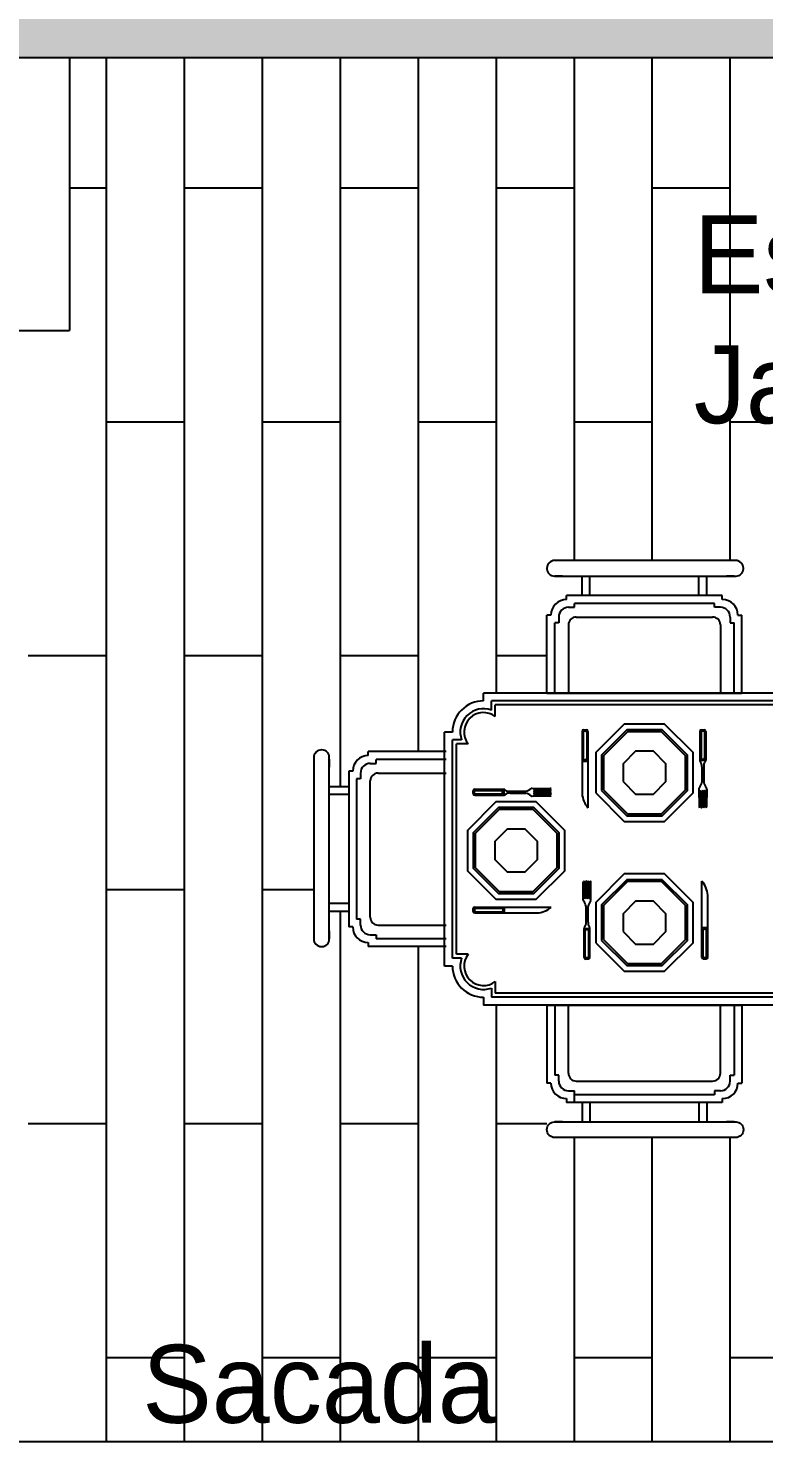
# Model space of a CAD drawing. Header units: millimetres. Extents: x 935 to 1399, y 512 to 900.
# Drawn here: x 1217.357 to 1219.244, y 817.668 to 821.293 of the extents above; entities that cross this region are included whole.
import ezdxf

# ---------------------------------------------------------------- set-up
doc = ezdxf.new("R2010")
doc.units = ezdxf.units.MM
for name, color, linetype in [('MOBIL', 7, 'Continuous'), ('MOBIL-I', 251, 'Continuous'), ('MOBILIARIO', 4, 'Continuous')]:
    doc.layers.add(name, color=color, linetype=linetype)

msp = doc.modelspace()

# ---------------------------------------------------------------- hatches: boundary and pattern name
at = {"layer": 'MOBIL'}
h = msp.add_hatch(color=254, dxfattribs=at)
h.paths.add_polyline_path([(1219.95734, 821.46759), (1219.80734, 821.46759), (1219.80734, 821.36759), (1219.43369, 821.36759), (1216.08467, 821.36759), (1216.08467, 821.87564), (1215.93467, 821.87564), (1215.93467, 821.36759), (1214.28467, 821.36759), (1214.03467, 821.36759), (1214.03467, 821.21759), (1219.95734, 821.21759)])
h.paths.add_polyline_path([(1214.30716, 822.50153), (1214.03467, 822.50153), (1214.03467, 822.42553), (1214.30716, 822.42553)])

# ---------------------------------------------------------------- linework, layer by layer
at = {"color": 6}
for p, q in [((1214.28467, 821.21759), (1219.95734, 821.21759)), ((1217.46354, 821.21759), (1217.46354, 820.51759)), ((1214.28467, 820.51759), (1217.46354, 820.51759)), ((1221.80967, 817.66759), (1214.28467, 817.66759))]:
    msp.add_line(p, q, dxfattribs=at)
at = {"color": 254}
for p, q in [((1217.55734, 821.21759), (1217.55734, 817.66759)), ((1217.75734, 821.21759), (1217.75734, 817.66759)), ((1217.95734, 821.21759), (1217.95734, 817.66759)), ((1218.15734, 821.21759), (1218.15734, 819.34741)), ((1218.35734, 821.21759), (1218.35734, 819.4376)), ((1218.55734, 821.21759), (1218.55734, 819.5876)), ((1218.75734, 821.21759), (1218.75734, 819.9276)), ((1218.95734, 821.21759), (1218.95734, 819.9276)), ((1219.15734, 821.21759), (1219.15734, 819.9276)), ((1217.46354, 820.88364), (1217.55734, 820.88364)), ((1217.75734, 820.88364), (1217.95734, 820.88364)), ((1218.15734, 820.88364), (1218.35734, 820.88364)), ((1218.55734, 820.88364), (1218.75734, 820.88364)), ((1218.95734, 820.88364), (1219.15734, 820.88364)), ((1217.55734, 820.28364), (1217.75734, 820.28364)), ((1217.95734, 820.28364), (1218.15734, 820.28364)), ((1218.35734, 820.28364), (1218.55734, 820.28364)), ((1218.75734, 820.28364), (1218.95734, 820.28364)), ((1219.15734, 820.28364), (1219.35734, 820.28364)), ((1217.35734, 819.68364), (1217.55734, 819.68364)), ((1217.75734, 819.68364), (1217.95734, 819.68364)), ((1218.15734, 819.68364), (1218.35734, 819.68364)), ((1218.55734, 819.68364), (1218.688, 819.68364)), ((1217.55734, 819.08364), (1217.75734, 819.08364)), ((1217.55734, 819.08364), (1217.75734, 819.08364)), ((1217.95734, 819.08364), (1218.08961, 819.08364)), ((1217.95734, 819.08364), (1218.08961, 819.08364)), ((1218.15734, 819.02779), (1218.15734, 817.66759)), ((1218.35734, 818.9376), (1218.35734, 817.66759)), ((1218.55734, 818.7876), (1218.55734, 817.66759)), ((1218.75734, 818.5676), (1218.75734, 818.5376)), ((1217.35734, 818.48364), (1217.55734, 818.48364)), ((1217.75734, 818.48364), (1217.95734, 818.48364)), ((1218.15734, 818.48364), (1218.35734, 818.48364)), ((1218.55734, 818.48364), (1218.688, 818.48364)), ((1218.75734, 818.4476), (1218.75734, 817.66759)), ((1218.95734, 818.4476), (1218.95734, 817.66759)), ((1219.15734, 818.4476), (1219.15734, 817.66759)), ((1217.55734, 817.88364), (1217.75734, 817.88364)), ((1217.95734, 817.88364), (1218.15734, 817.88364)), ((1218.35734, 817.88364), (1218.55734, 817.88364)), ((1218.75734, 817.88364), (1218.95734, 817.88364)), ((1219.15734, 817.88364), (1219.35734, 817.88364))]:
    msp.add_line(p, q, dxfattribs=at)
at = {"layer": 'MOBIL'}
for p, q in [((1219.19207, 819.9066), (1219.19207, 819.9076)), ((1218.77819, 819.8376), (1218.77819, 819.8876)), ((1218.79819, 819.8376), (1218.79819, 819.8876)), ((1219.07781, 819.8376), (1219.07781, 819.8876)), ((1219.09781, 819.8376), (1219.09781, 819.8876)), ((1219.16814, 819.8876), (1219.14814, 819.8876)), ((1218.77819, 819.8376), (1218.73819, 819.8376)), ((1218.73819, 819.8276), (1218.73819, 819.8376)), ((1219.07781, 819.8376), (1218.79819, 819.8376)), ((1219.13781, 819.8376), (1219.09781, 819.8376)), ((1219.13781, 819.8276), (1219.13781, 819.8376)), ((1218.688, 819.5876), (1218.688, 819.7876)), ((1218.69819, 819.7876), (1218.688, 819.7876)), ((1219.17781, 819.7876), (1219.188, 819.7876)), ((1219.188, 819.5876), (1219.188, 819.7876)), ((1218.688, 819.5876), (1218.52552, 819.5876)), ((1218.52552, 819.5676), (1218.52552, 819.5876)), ((1219.28919, 819.5876), (1219.188, 819.5876)), ((1218.42552, 819.4376), (1218.42552, 819.4876)), ((1218.11061, 819.44166), (1218.10961, 819.44166)), ((1218.22961, 819.42741), (1218.22961, 819.4376)), ((1218.42961, 819.4376), (1218.22961, 819.4376)), ((1218.12961, 819.41773), (1218.12961, 819.39773)), ((1218.18961, 819.38741), (1218.17961, 819.38741)), ((1218.17961, 819.38741), (1218.17961, 819.34741)), ((1218.17961, 819.34741), (1218.12961, 819.34741)), ((1218.17961, 819.32741), (1218.12961, 819.32741)), ((1218.17961, 819.32741), (1218.17961, 819.04779)), ((1218.17961, 819.04779), (1218.12961, 819.04779)), ((1218.17961, 819.02779), (1218.12961, 819.02779)), ((1218.17961, 819.02779), (1218.17961, 818.98779)), ((1218.12961, 818.97773), (1218.12961, 818.95773)), ((1218.18961, 818.98779), (1218.17961, 818.98779)), ((1218.22961, 818.94779), (1218.22961, 818.9376)), ((1218.42961, 818.9376), (1218.22961, 818.9376)), ((1218.42552, 818.8876), (1218.42552, 818.9376)), ((1218.52552, 818.8076), (1218.52552, 818.7876)), ((1218.688, 818.7876), (1218.52552, 818.7876)), ((1218.688, 818.7876), (1218.688, 818.5876)), ((1219.28919, 818.7876), (1219.188, 818.7876)), ((1219.188, 818.7876), (1219.188, 818.5876)), ((1218.69819, 818.5876), (1218.688, 818.5876)), ((1219.17781, 818.5876), (1219.188, 818.5876)), ((1218.73819, 818.5476), (1218.73819, 818.5376)), ((1218.77819, 818.5376), (1218.73819, 818.5376)), ((1218.77819, 818.5376), (1218.77819, 818.4876)), ((1219.07781, 818.5376), (1218.79819, 818.5376)), ((1218.79819, 818.5376), (1218.79819, 818.4876)), ((1219.07781, 818.5376), (1219.07781, 818.4876)), ((1219.09781, 818.5376), (1219.09781, 818.4876)), ((1219.13781, 818.5376), (1219.09781, 818.5376)), ((1219.13781, 818.5476), (1219.13781, 818.5376)), ((1218.72814, 818.4876), (1218.70814, 818.4876)), ((1219.16814, 818.4876), (1219.14814, 818.4876)), ((1219.19207, 818.4686), (1219.19207, 818.4676))]:
    msp.add_line(p, q, dxfattribs=at)
at = {"layer": 'MOBIL', "color": 34}
for p, q in [((1218.72814, 819.8876), (1218.70814, 819.8876)), ((1218.44552, 819.4876), (1218.42552, 819.4876)), ((1218.44552, 818.8876), (1218.42552, 818.8876))]:
    msp.add_line(p, q, dxfattribs=at)
at = {"layer": 'MOBIL', "color": 14}
msp.add_line((1218.688, 818.7876), (1219.188, 818.7876), dxfattribs=at)
at = {"layer": 'MOBIL'}
for points in [[(1219.17207, 819.9276), (1218.708, 819.9276, 0.4142136), (1218.688, 819.9076), (1218.688, 819.9066, 0.4142136), (1218.707, 819.8876), (1218.77819, 819.8876, 0.4142136)], [(1219.09781, 819.8876), (1219.17307, 819.8876, 0.4142136), (1219.19207, 819.9066)], [(1219.19207, 819.9076, 0.4142136), (1219.17207, 819.9276, 0.4142136)], [(1218.79819, 819.8876), (1219.07781, 819.8876, 0.4142136)], [(1218.10961, 819.44166, 0.4142136), (1218.08961, 819.42166, 0.4142136)], [(1218.12961, 819.34741), (1218.12961, 819.42266, 0.4142136), (1218.11061, 819.44166)], [(1218.08961, 819.42166), (1218.08961, 818.9576, 0.4142136), (1218.10961, 818.9376), (1218.11061, 818.9376, 0.4142136), (1218.12961, 818.9566), (1218.12961, 819.02779, 0.4142136)], [(1218.12961, 819.04779), (1218.12961, 819.32741, 0.4142136)], [(1219.17207, 818.4476), (1218.708, 818.4476, -0.4142136), (1218.688, 818.4676), (1218.688, 818.4686, -0.4142136), (1218.707, 818.4876), (1218.77819, 818.4876, -0.4142136)], [(1218.79819, 818.4876), (1219.07781, 818.4876, -0.4142136)], [(1219.09781, 818.4876), (1219.17307, 818.4876, -0.4142136), (1219.19207, 818.4686)], [(1219.19207, 818.4676, -0.4142136), (1219.17207, 818.4476, -0.4142136)]]:
    msp.add_lwpolyline(points, format="xyb", dxfattribs=at)
for centre, radius, start, end in [((1218.73819, 819.7876), 0.04, 90, 180), ((1219.13781, 819.7876), 0.04, 0, 90), ((1218.52552, 819.4876), 0.08, 90, 180), ((1218.22961, 819.38741), 0.04, 90, 180), ((1218.22961, 818.98779), 0.04, 180, 270), ((1218.52552, 818.8876), 0.08, 180, 270), ((1218.73819, 818.5876), 0.04, 180, 270), ((1219.13781, 818.5876), 0.04, 270, 0)]:
    msp.add_arc(centre, radius, start, end, dxfattribs=at)
at = {"layer": 'MOBIL-I'}
for p, q in [((1218.79819, 819.8376), (1218.77819, 819.8376)), ((1219.09781, 819.8376), (1219.07781, 819.8376)), ((1218.74319, 819.8076), (1218.75819, 819.8076)), ((1219.11781, 819.8176), (1218.75819, 819.8176)), ((1218.75819, 819.8076), (1218.75819, 819.8176)), ((1219.11781, 819.8076), (1219.11781, 819.8176)), ((1219.13281, 819.8076), (1219.11781, 819.8076)), ((1218.708, 819.5876), (1218.708, 819.7676)), ((1218.71819, 819.7676), (1218.708, 819.7676)), ((1218.71819, 819.7826), (1218.71819, 819.7676)), ((1218.74319, 819.7626), (1218.74319, 819.5876)), ((1218.76319, 819.7826), (1219.11281, 819.7826)), ((1219.13281, 819.7626), (1219.13281, 819.5876)), ((1219.15781, 819.7826), (1219.15781, 819.7676)), ((1219.15781, 819.7676), (1219.168, 819.7676)), ((1219.168, 819.5876), (1219.168, 819.7676)), ((1218.688, 819.5876), (1219.188, 819.5876)), ((1219.188, 819.5876), (1218.688, 819.5876)), ((1220.52877, 819.5676), (1218.54552, 819.5676)), ((1218.54552, 819.54416), (1218.54552, 819.5676)), ((1220.51877, 819.5576), (1218.55552, 819.5576)), ((1218.55552, 819.5276), (1218.55552, 819.5576)), ((1218.46895, 819.4676), (1218.44552, 819.4676)), ((1218.44552, 818.9076), (1218.44552, 819.4676)), ((1218.77811, 819.4894), (1218.77811, 819.32934)), ((1218.78111, 819.4874), (1218.78111, 819.4194)), ((1218.78211, 819.4934), (1218.78911, 819.4934)), ((1218.78411, 819.4904), (1218.78711, 819.4904)), ((1218.79011, 819.4874), (1218.79011, 819.4194)), ((1218.79311, 819.4894), (1218.79311, 819.2934)), ((1219.08016, 819.4894), (1219.08016, 819.41485)), ((1219.08316, 819.4894), (1219.08316, 819.42085)), ((1219.08416, 819.4934), (1219.09116, 819.4934)), ((1219.08416, 819.4904), (1219.09116, 819.4904)), ((1219.09216, 819.4894), (1219.09216, 819.42085)), ((1219.09516, 819.4894), (1219.09516, 819.41485)), ((1218.42552, 818.9376), (1218.42552, 819.4376)), ((1218.48552, 819.4576), (1218.45552, 819.4576)), ((1218.45552, 818.9176), (1218.45552, 819.4576)), ((1218.23461, 819.40741), (1218.24961, 819.40741)), ((1218.24961, 819.40741), (1218.24961, 819.4176)), ((1218.42961, 819.4176), (1218.24961, 819.4176)), ((1218.77811, 819.4134), (1218.79311, 819.4134)), ((1218.78411, 819.4164), (1218.78711, 819.4164)), ((1219.09516, 819.41485), (1219.08016, 819.41485)), ((1219.08516, 819.3984), (1219.08516, 819.3584)), ((1219.08616, 819.41785), (1219.08916, 819.41785)), ((1219.09016, 819.3984), (1219.09016, 819.3584)), ((1218.20961, 819.36741), (1218.19961, 819.36741)), ((1218.19961, 819.36741), (1218.19961, 819.00779)), ((1218.20961, 819.38241), (1218.20961, 819.36741)), ((1218.23461, 819.01279), (1218.23461, 819.36241)), ((1218.25461, 819.38241), (1218.42552, 819.38241)), ((1218.42552, 819.38241), (1218.42961, 819.38241)), ((1218.17961, 819.34741), (1218.17961, 819.32741)), ((1218.49866, 819.32982), (1218.49866, 819.33682)), ((1218.50166, 819.32982), (1218.50166, 819.33682)), ((1218.50266, 819.34082), (1218.57721, 819.34082)), ((1218.50266, 819.33782), (1218.57121, 819.33782)), ((1218.50266, 819.32882), (1218.57121, 819.32882)), ((1218.50266, 819.32582), (1218.57721, 819.32582)), ((1218.57421, 819.33182), (1218.57421, 819.33482)), ((1218.57721, 819.34082), (1218.57721, 819.32582)), ((1218.59366, 819.33582), (1218.63366, 819.33582)), ((1218.59366, 819.33082), (1218.63366, 819.33082)), ((1218.65, 819.34332), (1218.69592, 819.34293)), ((1218.65, 819.32332), (1218.69592, 819.32367)), ((1218.65366, 819.33896), (1218.65366, 819.33902)), ((1218.65366, 819.33329), (1218.65366, 819.33336)), ((1218.65366, 819.32762), (1218.65366, 819.32769)), ((1218.65632, 819.34032), (1218.69592, 819.34067)), ((1218.65632, 819.33766), (1218.69592, 819.33727)), ((1218.65632, 819.33466), (1218.69592, 819.335)), ((1218.65632, 819.33199), (1218.69592, 819.33164)), ((1218.65632, 819.32899), (1218.69592, 819.32936)), ((1218.65632, 819.32632), (1218.69592, 819.32597)), ((1218.69866, 819.34181), (1218.69866, 819.34183)), ((1218.69866, 819.33615), (1218.69866, 819.33617)), ((1218.69866, 819.33048), (1218.69866, 819.3305)), ((1218.69866, 819.32481), (1218.69866, 819.32483)), ((1219.07766, 819.34206), (1219.07801, 819.29614)), ((1219.08066, 819.33574), (1219.08031, 819.29614)), ((1219.08196, 819.3384), (1219.08203, 819.3384)), ((1219.08333, 819.33574), (1219.0837, 819.29614)), ((1219.08633, 819.33574), (1219.08598, 819.29614)), ((1219.08763, 819.3384), (1219.0877, 819.3384)), ((1219.089, 819.33574), (1219.08934, 819.29614)), ((1219.092, 819.33574), (1219.09161, 819.29614)), ((1219.0933, 819.3384), (1219.09336, 819.3384)), ((1219.09466, 819.33574), (1219.09501, 819.29614)), ((1219.09766, 819.34206), (1219.09727, 819.29614)), ((1219.07915, 819.2934), (1219.07917, 819.2934)), ((1219.08482, 819.2934), (1219.08484, 819.2934)), ((1219.09049, 819.2934), (1219.09051, 819.2934)), ((1219.09615, 819.2934), (1219.09617, 819.2934)), ((1218.78238, 819.10537), (1218.78236, 819.10537)), ((1218.78804, 819.10537), (1218.78802, 819.10537)), ((1218.79371, 819.10537), (1218.79369, 819.10537)), ((1218.79938, 819.10537), (1218.79936, 819.10537)), ((1219.08542, 818.90937), (1219.08542, 819.10537)), ((1218.78087, 819.05671), (1218.78126, 819.10263)), ((1218.78387, 819.06303), (1218.78352, 819.10263)), ((1218.78653, 819.06303), (1218.78692, 819.10263)), ((1218.78953, 819.06303), (1218.78919, 819.10263)), ((1218.7922, 819.06303), (1218.79255, 819.10263)), ((1218.7952, 819.06303), (1218.79483, 819.10263)), ((1218.79787, 819.06303), (1218.79822, 819.10263)), ((1218.80087, 819.05671), (1218.80052, 819.10263)), ((1219.10042, 818.90937), (1219.10042, 819.06943)), ((1218.17961, 819.04779), (1218.17961, 819.02779)), ((1218.49866, 819.02777), (1218.49866, 819.03477)), ((1218.50166, 819.02977), (1218.50166, 819.03277)), ((1218.50266, 819.03877), (1218.69866, 819.03877)), ((1218.50466, 819.03577), (1218.57266, 819.03577)), ((1218.57566, 819.02977), (1218.57566, 819.03277)), ((1218.57866, 819.02377), (1218.57866, 819.03877)), ((1218.78523, 819.06037), (1218.78517, 819.06037)), ((1218.78837, 819.00037), (1218.78837, 819.04037)), ((1218.7909, 819.06037), (1218.79083, 819.06037)), ((1218.79337, 819.00037), (1218.79337, 819.04037)), ((1218.79657, 819.06037), (1218.7965, 819.06037)), ((1218.20961, 819.00779), (1218.19961, 819.00779)), ((1218.20961, 818.99279), (1218.20961, 819.00779)), ((1218.50266, 819.02377), (1218.66272, 819.02377)), ((1218.50466, 819.02677), (1218.57266, 819.02677)), ((1218.23461, 818.96779), (1218.24961, 818.96779)), ((1218.24961, 818.96779), (1218.24961, 818.9576)), ((1218.25461, 818.99279), (1218.42961, 818.99279)), ((1218.78337, 818.98392), (1218.79837, 818.98392)), ((1218.78337, 818.90937), (1218.78337, 818.98392)), ((1218.78637, 818.90937), (1218.78637, 818.97792)), ((1218.79237, 818.98092), (1218.78937, 818.98092)), ((1218.79537, 818.90937), (1218.79537, 818.97792)), ((1218.79837, 818.90937), (1218.79837, 818.98392)), ((1219.10042, 818.98537), (1219.08542, 818.98537)), ((1219.08842, 818.91137), (1219.08842, 818.97937)), ((1219.09442, 818.98237), (1219.09142, 818.98237)), ((1219.09742, 818.91137), (1219.09742, 818.97937)), ((1218.42961, 818.9576), (1218.24961, 818.9576)), ((1218.46895, 818.9076), (1218.44552, 818.9076)), ((1218.48552, 818.9176), (1218.45552, 818.9176)), ((1218.79437, 818.90837), (1218.78737, 818.90837)), ((1218.79437, 818.90537), (1218.78737, 818.90537)), ((1219.09642, 818.90537), (1219.08942, 818.90537)), ((1219.09442, 818.90837), (1219.09142, 818.90837)), ((1218.54552, 818.83103), (1218.54552, 818.8076)), ((1218.55552, 818.8476), (1218.55552, 818.8176)), ((1220.51877, 818.8176), (1218.55552, 818.8176)), ((1220.52877, 818.8076), (1218.54552, 818.8076)), ((1219.188, 818.7876), (1218.688, 818.7876)), ((1218.708, 818.7876), (1218.708, 818.6076)), ((1218.74319, 818.6126), (1218.74319, 818.7876)), ((1219.13281, 818.6126), (1219.13281, 818.7876)), ((1219.168, 818.7876), (1219.168, 818.6076)), ((1218.71819, 818.6076), (1218.708, 818.6076)), ((1218.71819, 818.5926), (1218.71819, 818.6076)), ((1219.15781, 818.5926), (1219.15781, 818.6076)), ((1219.15781, 818.6076), (1219.168, 818.6076)), ((1218.74319, 818.5676), (1218.75819, 818.5676)), ((1218.76319, 818.5926), (1219.11281, 818.5926)), ((1219.11781, 818.5676), (1219.11781, 818.5576)), ((1219.13281, 818.5676), (1219.11781, 818.5676)), ((1219.11781, 818.5576), (1218.75819, 818.5576)), ((1218.79819, 818.5376), (1218.77819, 818.5376)), ((1219.09781, 818.5376), (1219.07781, 818.5376))]:
    msp.add_line(p, q, dxfattribs=at)
for points in [[(1218.77819, 819.8876), (1218.79819, 819.8876, 0.4142136)], [(1219.07781, 819.8876), (1219.09781, 819.8876, 0.4142136)], [(1218.12961, 819.32741), (1218.12961, 819.34741, 0.4142136)], [(1218.12961, 819.02779), (1218.12961, 819.04779, 0.4142136)], [(1218.77819, 818.4876), (1218.79819, 818.4876, -0.4142136)], [(1219.07781, 818.4876), (1219.09781, 818.4876, -0.4142136)]]:
    msp.add_lwpolyline(points, format="xyb", dxfattribs=at)
for points in [[(1218.81314, 819.33143), (1218.88636, 819.25821), (1218.98991, 819.25821), (1219.06314, 819.33143), (1219.06314, 819.43499), (1218.98991, 819.50821), (1218.88636, 819.50821), (1218.81314, 819.43499)], [(1218.82814, 819.33765), (1218.89257, 819.27321), (1218.9837, 819.27321), (1219.04814, 819.33765), (1219.04814, 819.42877), (1218.9837, 819.49321), (1218.89257, 819.49321), (1218.82814, 819.42877)], [(1218.83314, 819.33972), (1218.89464, 819.27821), (1218.98163, 819.27821), (1219.04314, 819.33972), (1219.04314, 819.4267), (1218.98163, 819.48821), (1218.89464, 819.48821), (1218.83314, 819.4267)], [(1218.88314, 819.36043), (1218.91535, 819.32821), (1218.96092, 819.32821), (1218.99314, 819.36043), (1218.99314, 819.40599), (1218.96092, 819.43821), (1218.91535, 819.43821), (1218.88314, 819.40599)], [(1218.66062, 819.0588), (1218.73385, 819.13202), (1218.73385, 819.23557), (1218.66062, 819.3088), (1218.55707, 819.3088), (1218.48385, 819.23557), (1218.48385, 819.13202), (1218.55707, 819.0588)], [(1218.65441, 819.0738), (1218.71885, 819.13823), (1218.71885, 819.22936), (1218.65441, 819.2938), (1218.56328, 819.2938), (1218.49885, 819.22936), (1218.49885, 819.13823), (1218.56328, 819.0738)], [(1218.65234, 819.0788), (1218.71385, 819.1403), (1218.71385, 819.22729), (1218.65234, 819.2888), (1218.56535, 819.2888), (1218.50385, 819.22729), (1218.50385, 819.1403), (1218.56535, 819.0788)], [(1218.63163, 819.1288), (1218.66385, 819.16101), (1218.66385, 819.20658), (1218.63163, 819.2388), (1218.58606, 819.2388), (1218.55385, 819.20658), (1218.55385, 819.16101), (1218.58606, 819.1288)], [(1218.81314, 818.94724), (1218.88636, 818.87402), (1218.98991, 818.87402), (1219.06314, 818.94724), (1219.06314, 819.05079), (1218.98991, 819.12402), (1218.88636, 819.12402), (1218.81314, 819.05079)], [(1218.82814, 818.95345), (1218.89257, 818.88902), (1218.9837, 818.88902), (1219.04814, 818.95345), (1219.04814, 819.04458), (1218.9837, 819.10902), (1218.89257, 819.10902), (1218.82814, 819.04458)], [(1218.83314, 818.95552), (1218.89464, 818.89402), (1218.98163, 818.89402), (1219.04314, 818.95552), (1219.04314, 819.04251), (1218.98163, 819.10402), (1218.89464, 819.10402), (1218.83314, 819.04251)], [(1218.88314, 818.97624), (1218.91535, 818.94402), (1218.96092, 818.94402), (1218.99314, 818.97624), (1218.99314, 819.0218), (1218.96092, 819.05402), (1218.91535, 819.05402), (1218.88314, 819.0218)]]:
    msp.add_lwpolyline(points, close=True, dxfattribs=at)
for centre, radius, start, end in [((1218.74319, 819.7826), 0.025, 90, 180), ((1219.13281, 819.7826), 0.025, 0, 90), ((1218.76319, 819.7626), 0.02, 90, 180), ((1219.11281, 819.7626), 0.02, 0, 90), ((1218.52552, 819.4876), 0.06, 70.52878, 199.47122), ((1218.52552, 819.4876), 0.05, 53.1301, 216.8699), ((1218.78211, 819.4894), 0.004, 90, 180), ((1218.78411, 819.4874), 0.003, 90, 180), ((1218.78711, 819.4874), 0.003, 0, 90), ((1218.78911, 819.4894), 0.004, 0, 90), ((1219.08416, 819.4894), 0.004, 90, 180), ((1219.08416, 819.4894), 0.001, 90, 180), ((1219.09116, 819.4894), 0.004, 0, 90), ((1219.09116, 819.4894), 0.001, 0, 90), ((1218.23461, 819.38241), 0.025, 90, 180), ((1218.78411, 819.4194), 0.003, 180, 270), ((1218.78711, 819.4194), 0.003, 270, 0), ((1219.08401, 819.41485), 0.00385, 180, 219.36054), ((1219.06655, 819.40053), 0.01873, 353.468, 39.36054), ((1219.08616, 819.42085), 0.003, 180, 270), ((1219.08916, 819.42085), 0.003, 270, 0), ((1219.10877, 819.40053), 0.01873, 140.63946, 186.532), ((1219.09131, 819.41485), 0.00385, 320.63946, 0), ((1218.25461, 819.36241), 0.02, 90, 180), ((1218.50266, 819.33682), 0.004, 90, 180), ((1218.50266, 819.32982), 0.004, 180, 270), ((1218.50266, 819.33682), 0.001, 90, 180), ((1218.50266, 819.32982), 0.001, 180, 270), ((1218.57121, 819.33482), 0.003, 0, 90), ((1218.57121, 819.33182), 0.003, 270, 0), ((1218.57721, 819.33697), 0.00385, 50.63946, 90), ((1218.57721, 819.32967), 0.00385, 270, 309.36054), ((1218.59153, 819.35443), 0.01873, 230.63946, 276.532), ((1218.59153, 819.31221), 0.01873, 83.468, 129.36054), ((1218.62458, 819.37274), 0.03802, 283.82233, 307.38658), ((1218.62458, 819.29391), 0.03802, 52.61342, 76.17767), ((1218.65, 819.33947), 0.00385, 90, 127.38658), ((1218.65, 819.32717), 0.00385, 232.61342, 270), ((1218.65617, 819.33726), 0.00306, 87.19706, 144.94256), ((1218.65617, 819.34072), 0.00306, 215.05744, 272.80294), ((1218.65617, 819.3316), 0.00306, 87.19706, 144.94256), ((1218.65617, 819.33505), 0.00306, 215.05744, 272.80294), ((1218.65617, 819.32593), 0.00306, 87.19706, 144.94256), ((1218.65617, 819.32938), 0.00306, 215.05744, 272.80294), ((1218.69644, 819.34026), 0.00272, 35.20351, 101.00438), ((1218.6964, 819.34337), 0.00275, 259.87009, 325.35348), ((1218.69644, 819.3346), 0.00272, 35.20351, 101.00438), ((1218.6964, 819.33771), 0.00275, 259.87009, 325.35348), ((1218.6964, 819.32894), 0.00275, 34.64652, 100.12991), ((1218.69642, 819.33204), 0.00273, 259.43335, 325.07632), ((1218.6964, 819.32327), 0.00275, 34.64652, 100.12991), ((1218.6964, 819.32637), 0.00275, 259.87009, 325.35348), ((1218.83825, 819.33333), 0.06027, 183.80318, 221.50346), ((1219.08151, 819.34206), 0.00385, 142.61342, 180), ((1219.04825, 819.36748), 0.03802, 322.61342, 346.17767), ((1219.08372, 819.33589), 0.00306, 125.05744, 182.80294), ((1219.08027, 819.33589), 0.00306, 357.19706, 54.94256), ((1219.08939, 819.33589), 0.00306, 125.05744, 182.80294), ((1219.08594, 819.33589), 0.00306, 357.19706, 54.94256), ((1219.12708, 819.36748), 0.03802, 193.82233, 217.38658), ((1219.09506, 819.33589), 0.00306, 125.05744, 182.80294), ((1219.0916, 819.33589), 0.00306, 357.19706, 54.94256), ((1219.09381, 819.34206), 0.00385, 0, 37.38658), ((1219.08071, 819.29566), 0.00275, 169.87009, 235.35348), ((1219.07761, 819.29566), 0.00275, 304.64652, 10.12991), ((1219.08638, 819.29564), 0.00273, 169.43335, 235.07632), ((1219.08328, 819.29566), 0.00275, 304.64652, 10.12991), ((1219.09205, 819.29566), 0.00275, 169.87009, 235.35348), ((1219.08894, 819.29562), 0.00272, 305.20351, 11.00438), ((1219.09771, 819.29566), 0.00275, 169.87009, 235.35348), ((1219.0946, 819.29562), 0.00272, 305.20351, 11.00438), ((1218.78393, 819.10315), 0.00272, 125.20351, 191.00438), ((1218.78082, 819.10311), 0.00275, 349.87009, 55.35348), ((1218.78959, 819.10315), 0.00272, 125.20351, 191.00438), ((1218.78648, 819.10311), 0.00275, 349.87009, 55.35348), ((1218.79525, 819.10311), 0.00275, 124.64652, 190.12991), ((1218.79215, 819.10313), 0.00273, 349.43335, 55.07632), ((1218.80092, 819.10311), 0.00275, 124.64652, 190.12991), ((1218.79782, 819.10311), 0.00275, 349.87009, 55.35348), ((1219.04028, 819.06543), 0.06027, 3.80318, 41.50346), ((1218.50266, 819.03477), 0.004, 90, 180), ((1218.50466, 819.03277), 0.003, 90, 180), ((1218.57266, 819.03277), 0.003, 0, 90), ((1218.65872, 819.08391), 0.06027, 273.80318, 311.50346), ((1218.78472, 819.05671), 0.00385, 180, 217.38658), ((1218.75145, 819.03129), 0.03802, 13.82233, 37.38658), ((1218.78693, 819.06288), 0.00306, 177.19706, 234.94256), ((1218.78348, 819.06288), 0.00306, 305.05744, 2.80294), ((1218.79259, 819.06288), 0.00306, 177.19706, 234.94256), ((1218.78914, 819.06288), 0.00306, 305.05744, 2.80294), ((1218.83028, 819.03129), 0.03802, 142.61342, 166.17767), ((1218.79826, 819.06288), 0.00306, 177.19706, 234.94256), ((1218.79481, 819.06288), 0.00306, 305.05744, 2.80294), ((1218.79702, 819.05671), 0.00385, 322.61342, 0), ((1218.25461, 819.01279), 0.02, 180, 270), ((1218.50266, 819.02777), 0.004, 180, 270), ((1218.50466, 819.02977), 0.003, 180, 270), ((1218.57266, 819.02977), 0.003, 270, 0), ((1218.76976, 818.99824), 0.01873, 320.63946, 6.532), ((1218.81198, 818.99824), 0.01873, 173.468, 219.36054), ((1218.23461, 818.99279), 0.025, 180, 270), ((1218.78722, 818.98392), 0.00385, 140.63946, 180), ((1218.78937, 818.97792), 0.003, 90, 180), ((1218.79237, 818.97792), 0.003, 0, 90), ((1218.79452, 818.98392), 0.00385, 0, 39.36054), ((1219.09142, 818.97937), 0.003, 90, 180), ((1219.09442, 818.97937), 0.003, 0, 90), ((1218.52552, 818.8876), 0.06, 160.52878, 289.47122), ((1218.52552, 818.8876), 0.05, 143.1301, 306.8699), ((1218.78737, 818.90937), 0.004, 180, 270), ((1218.78737, 818.90937), 0.001, 180, 270), ((1218.79437, 818.90937), 0.004, 270, 0), ((1218.79437, 818.90937), 0.001, 270, 0), ((1219.08942, 818.90937), 0.004, 180, 270), ((1219.09142, 818.91137), 0.003, 180, 270), ((1219.09442, 818.91137), 0.003, 270, 0), ((1219.09642, 818.90937), 0.004, 270, 0), ((1218.76319, 818.6126), 0.02, 180, 270), ((1219.11281, 818.6126), 0.02, 270, 0), ((1218.74319, 818.5926), 0.025, 180, 270), ((1219.13281, 818.5926), 0.025, 270, 0)]:
    msp.add_arc(centre, radius, start, end, dxfattribs=at)
at = {"layer": 'MOBILIARIO', "color": 6}
msp.add_line((1217.54147, 817.66759), (1214.28467, 817.66759), dxfattribs=at)

# ---------------------------------------------------------------- texts
at = {"char_height": 0.2, "width": 3.8469, "attachment_point": 1}
for s, insert in [('Estar e\\PJantar', (1219.06465, 820.8129)), ('Estar e\\PJantar', (1219.06465, 820.8129)), ('Sacada', (1217.64977, 817.91608))]:
    msp.add_mtext(s, dxfattribs=dict(at, insert=insert))

doc.saveas('drawing.dxf')
